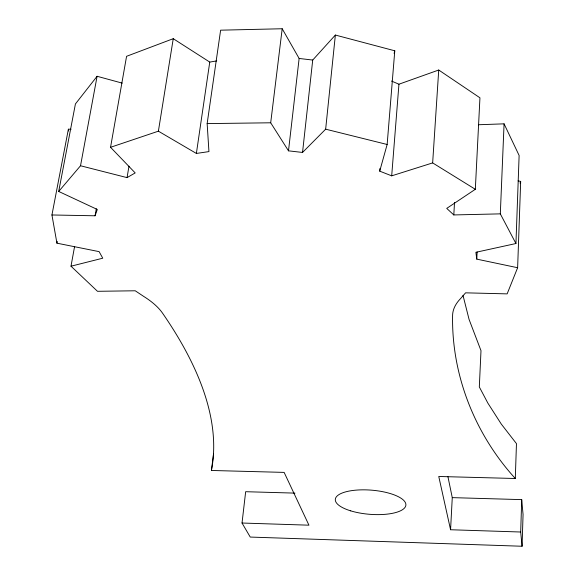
<?xml version="1.0" encoding="UTF-8"?>
<svg xmlns="http://www.w3.org/2000/svg" width="575" height="575" viewBox="0 0 575 575"><rect width="100%" height="100%" fill="white"/><g stroke="black" fill="none" stroke-linecap="round" stroke-linejoin="round"><path stroke-width="0.86" d="M294.946 493.113L245.662 491.704L242.025 523.027L250.247 537.064L522.078 546.25L523.063 514.546L521.712 499.625L452.266 497.634L447.947 476.74M522.078 546.25L520.691 532.012L521.712 499.625M520.691 532.012L450.57 529.747L438.761 476.481L515.293 478.501L516.465 443.634L501.278 424.062L487.88 403.14L479.32 386.946L480.995 350.671L469.063 319.398L463.004 295.356M518.089 180.852L520.677 181.427L517.629 267.727L476.776 259.131L475.884 252.296L515.94 243.527L519.124 155.473L504.074 123.841L478.407 124.746M515.94 243.527L500.315 213.864L504.074 123.841M476.776 259.131L477.128 251.994M500.315 213.864L453.804 214.942L446.732 208.394L475.324 189.297L479.945 97.808L438.732 70.021L398.942 84.209L391.503 81.053M450.57 529.747L452.266 497.634M453.804 214.942L454.523 202.414M475.324 189.297L432.652 162.905L438.732 70.021M379.938 168.475L379.716 171.149L391.69 175.842L398.942 84.209M379.716 171.149L387.147 144.483L394.781 50.794L335.362 35.053L312.721 60.052L302.536 152.447L288.499 150.837L270.696 122.791L282.196 28.75L220.62 30.18L207.151 123.603L208.941 151.599L196.377 153.446L158.391 131.179L110.551 147.301L135.19 172.924L127.053 177.618L80.522 165.758L58.708 191.453L97.297 209.472L95.062 215.79L51.937 214.971L68.382 129.202L71.056 129.238M302.536 152.447L325.658 129.181L335.362 35.053M288.499 150.837L299.129 58.463L282.196 28.75M242.025 523.027L308.947 525.183L284.143 472.398L211.413 470.472L213.555 453.653M196.377 153.446L209.753 62.086L173.248 38.69L126.572 56.307L110.551 147.301M158.391 131.179L173.248 38.69M127.053 177.618L128.987 166.153M95.062 215.79L96.305 208.761M211.413 470.472A1718.797 443.886 19.4 0 0 162.545 313.167A92.065 39.201 10 0 0 143.743 296.441L135.233 290.785L97.491 291.302L70.998 266.203L74.542 246.768M80.522 165.758L97.096 76.281L122.188 83.116M70.998 266.203L102.76 258.204L99.123 251.642L56.932 243.175L57.263 241.414M58.708 191.453L75.418 103.953L97.096 76.281M394.105 53.389L394.781 50.794M520.073 183.087L520.677 181.427M517.629 267.727L507.143 293.875L465.592 292.833L460.561 298.605A96.571 43.779 1.2 0 0 452.59 315.689C451.548 375.561 475.13 434.377 515.293 478.501M391.69 175.842L432.652 162.905M209.753 62.086L216.732 60.892M207.151 123.603L270.696 122.791M299.129 58.463L312.721 60.052M325.658 129.181L387.147 144.483M51.937 214.971L56.932 243.175M68.382 129.202L68.633 130.985M350.721 510.859A35.406 12.111 4.6 0 0 405.792 505.662A35.406 12.111 4.6 0 0 355.242 490.209A35.406 12.111 4.6 0 0 350.721 510.859"/></g></svg>
